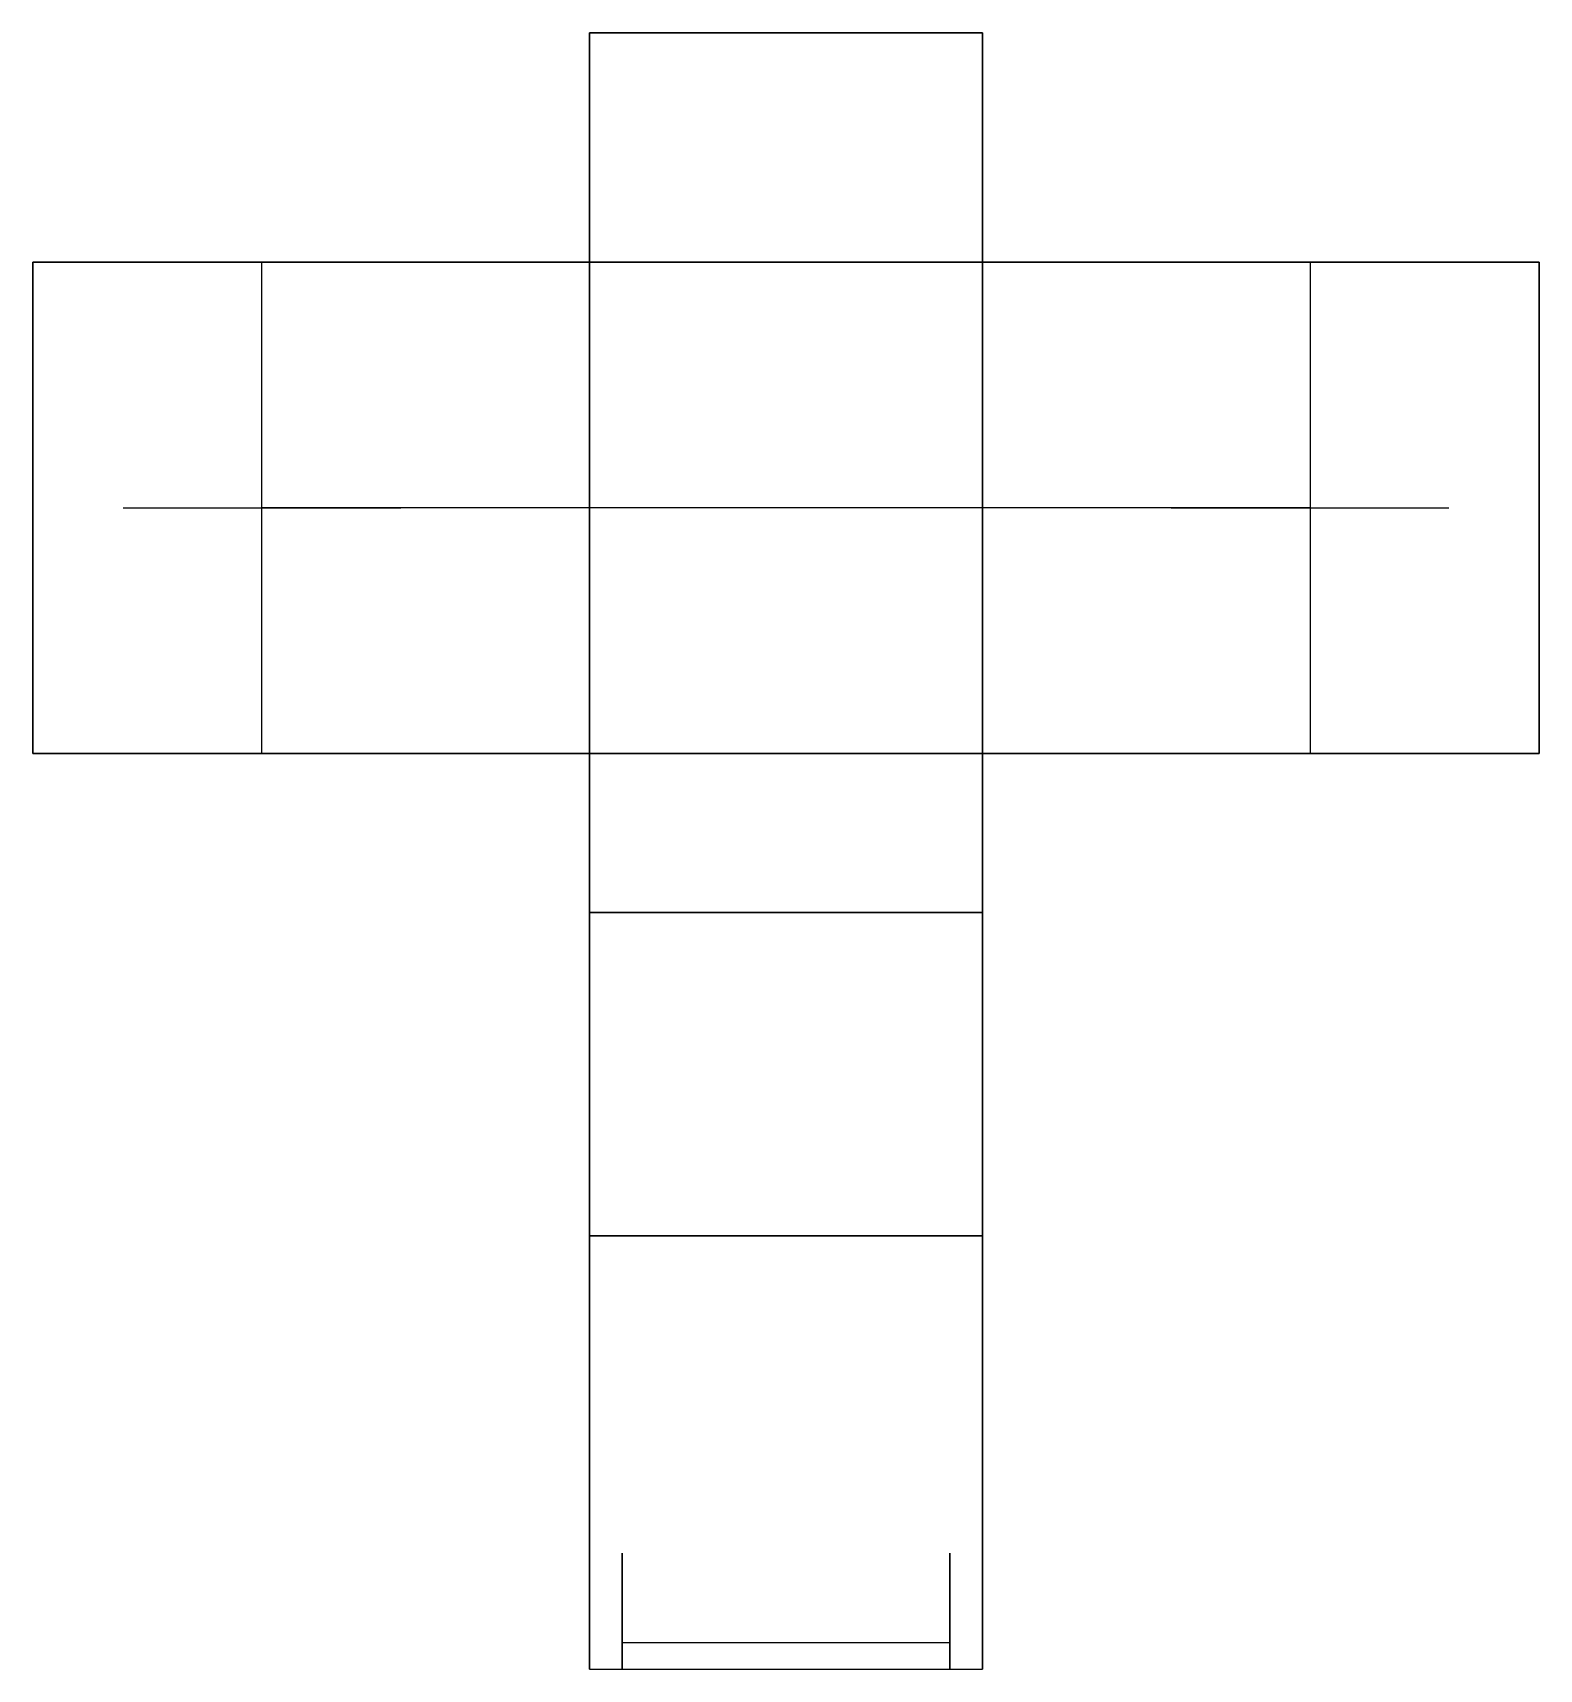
# Model space of a CAD drawing. Extents: x -23 to 23, y -35.5 to 14.5.
import ezdxf

# ---------------------------------------------------------------- set-up
doc = ezdxf.new("R2010")
doc.units = 0
doc.layers.get('0').update_dxf_attribs({"linetype": 'CONTINUOUS'})
doc.layers.add('CONTORNO', color=1, linetype='CONTINUOUS')
doc.layers.add('CORPO', color=253, linetype='CONTINUOUS')

msp = doc.modelspace()

# ---------------------------------------------------------------- linework, layer by layer
at = {"extrusion": (-1, 0, 6.12303e-17)}
for p, q in [((-20.243, 0, -2), (-11.757, 0, -2)), ((-16, 0), (-16, 0, -2)), ((11.757, 0, -2), (20.243, 0, -2)), ((16, 0), (16, 0, -2))]:
    msp.add_line(p, q, dxfattribs=at)
at = {"extrusion": (-6.12303e-17, 0, -1)}
msp.add_line((16, 0), (-16, 0), dxfattribs=at)
at = {"layer": 'CONTORNO', "linetype": 'BYBLOCK'}
msp.add_lwpolyline([(16, 7.5), (16, -7.5), (-16, -7.5), (-16, 7.5), (16, 7.5)], dxfattribs=at)
at = {"layer": 'CORPO'}
for points in [[(6, 14.5), (6, 14.5), (6, 14.5), (-6, 14.5)], [(6, 14.5, -11), (6, 14.5), (-6, 14.5), (-6, 14.5, -11)], [(6, 14.5), (6, 14.5), (6, 14.5), (-6, 14.5)], [(-6, 14.5, -11), (-6, 14.5), (-6, -12.35), (-6, -12.35, -11)], [(-6, -12.35, -11), (-6, -12.35, -11), (-6, 14.5, -11)], [(-6, -12.35, -11), (6, -12.35, -11), (6, 14.5, -11), (-6, 14.5, -11)], [(6, -12.35, -11), (6, -12.35), (6, 14.5), (6, 14.5, -11)], [(6, -12.35), (6, -12.35), (6, 14.5)], [(-23, -7.5, -2), (-23, -7.5), (-23, 7.5), (-23, 7.5, -2)], [(-23, -7.5), (-23, -7.5), (-23, 7.5)], [(-23, 7.5, -2), (-23, 7.5), (23, 7.5), (23, 7.5, -2)], [(-23, 7.5), (-23, 7.5), (-23, 7.5), (23, 7.5)], [(23, -7.5, -2), (-23, -7.5, -2), (-23, 7.5, -2), (23, 7.5, -2)], [(23, 7.5, -2), (23, 7.5), (23, -7.5), (23, -7.5, -2)], [(23, -7.5, -2), (23, -7.5, -2), (23, 7.5, -2)], [(23, -7.5), (-23, -7.5), (-23, -7.5, -2), (23, -7.5, -2)], [(23, -7.5, -2), (23, -7.5), (23, -7.5, -2)], [(-6, -12.35, -7.5), (-6, -12.35), (-6, -12.35, -7.5)], [(-6, -12.35, -11), (-6, -12.35), (-6, -22.172, -17.815), (-6, -22.222, -29.764)], [(-6, -22.222, -29.764), (-6, -22.222, -29.764), (-6, -12.35, -11)], [(-6, -22.222, -29.764), (6, -22.222, -29.764), (6, -12.35, -11), (-6, -12.35, -11)], [(6, -22.222, -29.764), (6, -22.172, -17.815), (6, -12.35), (6, -12.35, -11)], [(-6, -22.222, -29.764), (-6, -22.172, -17.815), (-6, -22.222, -29.764)], [(-6, -22.222, -29.764), (-6, -22.172, -17.815), (-6, -30.501, -13.828), (-6, -35.451, -18.778)], [(-6, -35.451, -18.778), (6, -35.451, -18.778), (6, -22.222, -29.764), (-6, -22.222, -29.764)], [(6, -35.451, -18.778), (6, -30.501, -13.828), (6, -22.172, -17.815), (6, -22.222, -29.764)], [(-6, -35.451, -18.778), (-6, -30.501, -13.828), (-6, -35.451, -18.778)], [(-5, -34.647, -18.554), (-5, -31.904, -19.177), (-5, -34.693, -1.263), (-5, -35.451, -1.204)], [(5, -35.451, -1.204), (5, -34.693, -1.263), (5, -31.904, -19.177), (5, -34.647, -18.554)], [(5, -34.693, -1.263), (5, -34.693, -1.263), (5, -31.904, -19.177)], [(-5, -35.451, -1.204), (-5, -35.451, -1.204), (-5, -34.647, -18.554)], [(-5, -35.451, -1.204), (5, -35.451, -1.204), (5, -34.647, -18.554), (-5, -34.647, -18.554)]]:
    msp.add_3dface(points, dxfattribs=at)

doc.saveas('drawing.dxf')
